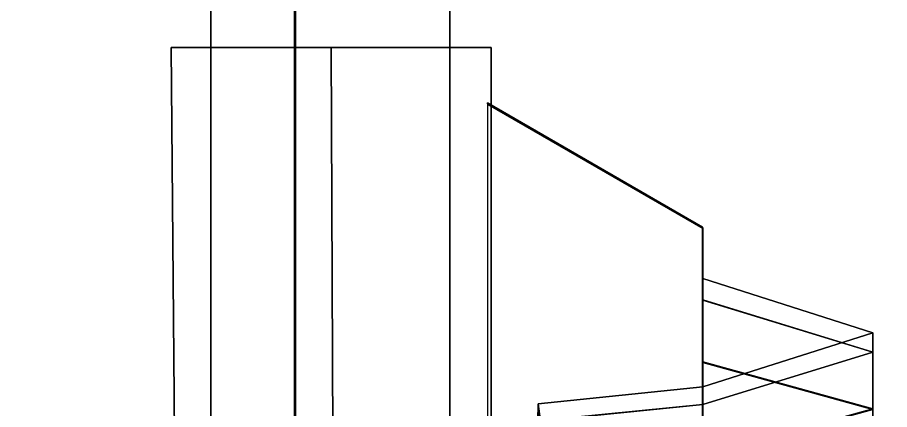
# Model space of a CAD drawing. Extents: x -9.3 to 15.5, y -7 to 5.4.
# Drawn here: x 5.247 to 5.977, y 3.736 to 4.064 of the extents above; entities that cross this region are included whole.
import ezdxf

# ---------------------------------------------------------------- set-up
doc = ezdxf.new("R2010")
doc.units = 0

msp = doc.modelspace()

# ---------------------------------------------------------------- linework, layer by layer
for points in [[(5.20877, 4.8, 11), (5.20877, -5.8, 11), (5.47959, -6.05565, 11), (5.47959, 5.05565, 11)], [(5.47877, 5.055, 10.8), (5.47877, -6.055, 10.8), (5.40877, -6, 10.8), (5.40877, 5, 10.8)], [(5.47959, 5.05565, 11), (5.47959, -6.05565, 11), (5.47877, -6.055, 11), (5.47877, 5.055, 11)], [(5.47877, 5.055, 11), (5.47877, -6.055, 11), (5.47877, -6.055, 10.8), (5.47877, 5.055, 10.8)], [(5.40877, -4, 5.5), (5.40877, 5, 5.5), (5.40877, 5, 10.8), (5.40877, -6, 10.8)], [(5.60877, -3.8, 5.5), (5.60877, 4.8, 5.5), (5.40877, 5, 5.5), (5.40877, -4.0814, 5.5)], [(5.60877, -3.8, 4.7), (5.60877, 4.8, 4.7), (5.60877, 4.8, 5.5), (5.60877, -3.8, 5.5)], [(14.20877, -3.8, 4.7), (14.20877, 4.8, 4.7), (5.60877, 4.8, 4.7), (5.60877, -3.8, 4.7)], [(5.51256, 3.32484, 9.34181), (5.50953, 4.03874, 9.34181), (5.37567, 4.03874, 9.34181), (5.38173, 3.32484, 9.34181)], [(5.50953, 4.03874, 8.59839), (5.50953, 4.03874, 7.85497), (5.37567, 4.03874, 7.85497), (5.37567, 4.03874, 8.59839)], [(5.50953, 4.03874, 8.59839), (5.37567, 4.03874, 8.59839), (5.37567, 4.03874, 9.34181), (5.50953, 4.03874, 9.34181)], [(5.51256, 3.32484, 7.85497), (5.38173, 3.32484, 7.85497), (5.37567, 4.03874, 7.85497), (5.50953, 4.03874, 7.85497)], [(5.51256, 3.32484, 9.34181), (5.64339, 3.32484, 9.34181), (5.64339, 4.03874, 9.34181), (5.50953, 4.03874, 9.34181)], [(5.50953, 4.03874, 8.59839), (5.50953, 4.03874, 9.34181), (5.64339, 4.03874, 9.34181), (5.64339, 4.03874, 8.59839)], [(5.50953, 4.03874, 8.59839), (5.64339, 4.03874, 8.59839), (5.64339, 4.03874, 7.85497), (5.50953, 4.03874, 7.85497)], [(5.51256, 3.32484, 7.85497), (5.50953, 4.03874, 7.85497), (5.64339, 4.03874, 7.85497), (5.64339, 3.32484, 7.85497)], [(5.64339, 3.32484, 8.59839), (5.64339, 3.32484, 7.85497), (5.64339, 4.03874, 7.85497), (5.64339, 4.03874, 8.59839)], [(5.64339, 3.32484, 8.59839), (5.64339, 4.03874, 8.59839), (5.64339, 4.03874, 9.34181), (5.64339, 3.32484, 9.34181)], [(5.6405, 3.32288, 9.30462), (5.82057, 3.32281, 9.19437), (5.82047, 3.88824, 9.19385), (5.64038, 3.99236, 9.304)], [(5.64038, 3.99236, 9.304), (5.82047, 3.88824, 9.19385), (5.82063, 3.88769, 8.59445), (5.64056, 3.9917, 8.59431)], [(5.64073, 3.99104, 7.88462), (5.64056, 3.9917, 8.59431), (5.82063, 3.88769, 8.59445), (5.82078, 3.88713, 7.99506)], [(5.64073, 3.99104, 7.88462), (5.82078, 3.88713, 7.99506), (5.82088, 3.3217, 7.99558), (5.64085, 3.32157, 7.88524)], [(5.82056, 3.58416, 9.04764), (5.82047, 3.88824, 9.19385), (5.82057, 3.45808, 9.1)], [(5.82047, 3.88824, 9.19385), (5.82056, 3.58416, 9.04764), (5.82057, 3.69239, 8.96443)], [(5.82047, 3.88824, 9.19385), (5.82057, 3.32281, 9.19437), (5.82057, 3.45808, 9.1)], [(5.82058, 3.7754, 8.85604), (5.82047, 3.88824, 9.19385), (5.82057, 3.69239, 8.96443)], [(5.82047, 3.88824, 9.19385), (5.82058, 3.7754, 8.85604), (5.8206, 3.82753, 8.72986)], [(5.82063, 3.88769, 8.59445), (5.82047, 3.88824, 9.19385), (5.8206, 3.82753, 8.72986)], [(5.82063, 3.84522, 8.59449), (5.82063, 3.88769, 8.59445), (5.8206, 3.82753, 8.72986)], [(5.82078, 3.88713, 7.99506), (5.82063, 3.88769, 8.59445), (5.82067, 3.82728, 8.45916)], [(5.82063, 3.88769, 8.59445), (5.82063, 3.84522, 8.59449), (5.82067, 3.82728, 8.45916)], [(5.82071, 3.77492, 8.33308), (5.82078, 3.88713, 7.99506), (5.82067, 3.82728, 8.45916)], [(5.82078, 3.88713, 7.99506), (5.82071, 3.77492, 8.33308), (5.82075, 3.69171, 8.22484)], [(5.82079, 3.58332, 8.14184), (5.82078, 3.88713, 7.99506), (5.82075, 3.69171, 8.22484)], [(5.82079, 3.58332, 8.14184), (5.82083, 3.45714, 8.08971), (5.82078, 3.88713, 7.99506)], [(5.82083, 3.45714, 8.08971), (5.82088, 3.3217, 7.99558), (5.82078, 3.88713, 7.99506)], [(5.96287, 3.78372, 8.7182), (5.9629, 3.79988, 8.59457), (5.82063, 3.84522, 8.59449), (5.8206, 3.82753, 8.72986)], [(5.82067, 3.82728, 8.45916), (5.82063, 3.84522, 8.59449), (5.9629, 3.79988, 8.59457), (5.96293, 3.78349, 8.47098)], [(5.82058, 3.7754, 8.85604), (5.96285, 3.73611, 8.83343), (5.96287, 3.78372, 8.7182), (5.8206, 3.82753, 8.72986)], [(5.82067, 3.82728, 8.45916), (5.96293, 3.78349, 8.47098), (5.96297, 3.73567, 8.35583), (5.82071, 3.77492, 8.33308)], [(5.82062, 3.73985, 8.70646), (5.82065, 3.75448, 8.59458), (5.9629, 3.79988, 8.59457), (5.96287, 3.78372, 8.7182)], [(5.96293, 3.78349, 8.47098), (5.9629, 3.79988, 8.59457), (5.82065, 3.75448, 8.59458), (5.82068, 3.73965, 8.48273)], [(5.96285, 3.73611, 8.83343), (5.8206, 3.69677, 8.81074), (5.82062, 3.73985, 8.70646), (5.96287, 3.78372, 8.7182)], [(5.96293, 3.78349, 8.47098), (5.82068, 3.73965, 8.48273), (5.82071, 3.69637, 8.37852), (5.96297, 3.73567, 8.35583)], [(5.96285, 3.73611, 8.83343), (5.82058, 3.7754, 8.85604), (5.82057, 3.69239, 8.96443), (5.96284, 3.66031, 8.93241)], [(5.82071, 3.77492, 8.33308), (5.96297, 3.73567, 8.35583), (5.96301, 3.65968, 8.25699), (5.82075, 3.69171, 8.22484)], [(5.68271, 3.74028, 8.59456), (5.82065, 3.75448, 8.59458), (5.82062, 3.73985, 8.70646), (5.68269, 3.72614, 8.70277)], [(5.82068, 3.73965, 8.48273), (5.82065, 3.75448, 8.59458), (5.68271, 3.74028, 8.59456), (5.68274, 3.72594, 8.48637)], [(5.8206, 3.69677, 8.81074), (5.68267, 3.68447, 8.80363), (5.68269, 3.72614, 8.70277), (5.82062, 3.73985, 8.70646)], [(5.68271, 3.74028, 8.59456), (5.68269, 3.72614, 8.70277), (5.69906, 3.60903, 8.67151), (5.69908, 3.61907, 8.59467)], [(5.68274, 3.72594, 8.48637), (5.68271, 3.74028, 8.59456), (5.69908, 3.61907, 8.59467), (5.6991, 3.60888, 8.51786)], [(5.82071, 3.69637, 8.37852), (5.82068, 3.73965, 8.48273), (5.68274, 3.72594, 8.48637), (5.68277, 3.68408, 8.38558)], [(5.82059, 3.62817, 8.90032), (5.8206, 3.69677, 8.81074), (5.96285, 3.73611, 8.83343), (5.96284, 3.66031, 8.93241)], [(5.96297, 3.73567, 8.35583), (5.82071, 3.69637, 8.37852), (5.82075, 3.6276, 8.28907), (5.96301, 3.65968, 8.25699)]]:
    msp.add_3dface(points)

doc.saveas('drawing.dxf')
